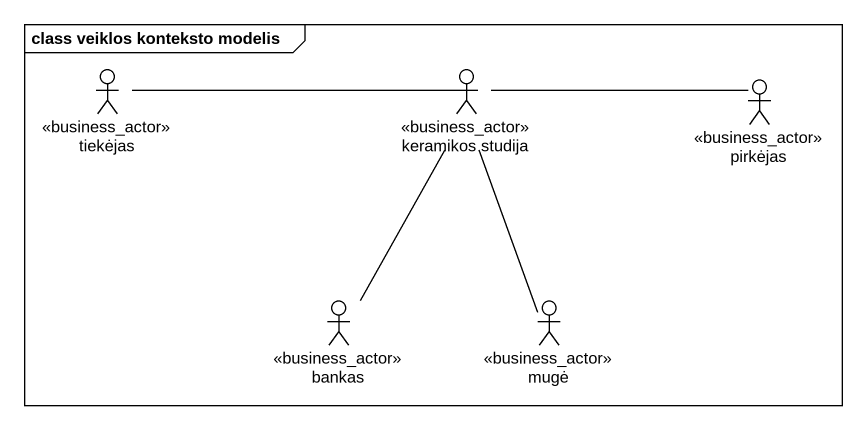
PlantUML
@startuml
mainframe class veiklos konteksto modelis
actor tiekėjas <<business_actor>>
actor "keramikos studija" as keramikos_studija <<business_actor>>
actor pirkėjas <<business_actor>>
actor bankas <<business_actor>>
actor mugė <<business_actor>>
tiekėjas -right- keramikos_studija
keramikos_studija -right- pirkėjas
bankas -up- keramikos_studija
mugė -up- keramikos_studija
@enduml
